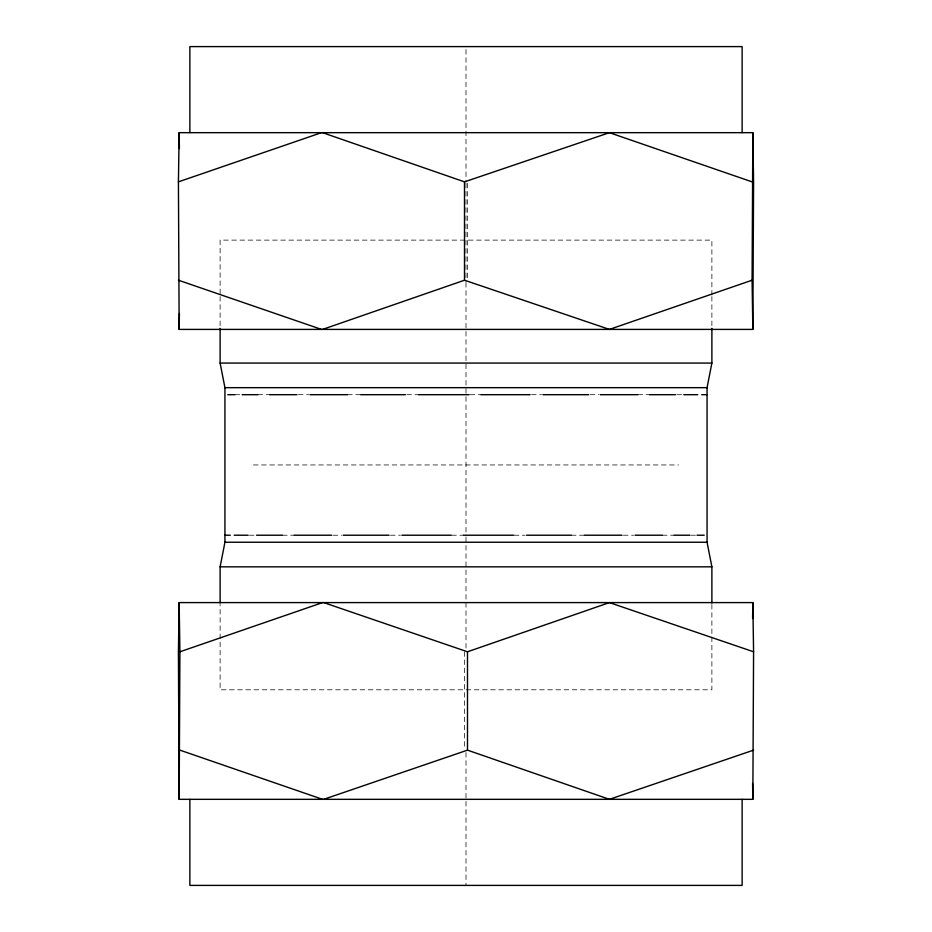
<?xml version="1.0" encoding="UTF-8"?>
<svg xmlns="http://www.w3.org/2000/svg" width="932" height="932" viewBox="0 0 932 932"><rect width="100%" height="100%" fill="white"/><g stroke="black" fill="none" stroke-linecap="round" stroke-linejoin="round"><path stroke-width="0.7" stroke-dasharray="4.66 3.5" d="M234.969 394.69L241.19 394.69M258.036 394.69L269.569 394.69M298.403 394.69L308.597 394.69M347.648 394.69L360.637 394.69M406.841 394.69L417.792 394.69M470.147 394.69L480.283 394.69M531.52 394.69L541.527 394.69M590.119 394.69L598.833 394.69M637.872 394.69L649.476 394.69M676.842 394.69L682.608 394.69M253.457 464.952L678.543 464.952M249.392 535.213L255.158 535.213M282.524 535.213L294.128 535.213M333.167 535.213L341.881 535.213M390.473 535.213L400.48 535.213M451.717 535.213L461.853 535.213M514.208 535.213L525.159 535.213M571.363 535.213L584.352 535.213M623.403 535.213L633.597 535.213M662.431 535.213L673.964 535.213M690.81 535.213L695.598 535.213M711.885 295.083L711.885 240.118L220.115 240.118L220.115 295.083M711.885 296.527L711.885 326.911M711.885 604.449L711.885 689.797L220.115 689.797L220.115 604.449M467.491 183.301L467.491 280.217M466 49.513L466 182.031M466 183.208L466 281.965M466 282.512L466 536.11M466 537.356L466 649.488M466 752.497L466 885.4M464.509 651.783L464.509 748.699M220.115 296.527L220.115 326.911"/><path stroke-width="1.4" d="M178.42 181.857L179.165 132.67L752.835 132.67L753.58 181.857L752.835 329.404L179.165 329.404L178.42 181.857L321.47 132.67M179.165 329.404L179.41 313.49M179.165 602.596L178.42 651.783L179.165 799.33L752.835 799.33L753.58 651.783L752.835 602.596L179.165 602.596L179.911 651.783L179.165 799.33M752.835 329.404L752.089 280.217L752.835 132.67M752.602 618.51L752.835 602.596M220.115 602.992L220.115 566.831L224.938 542.238L224.938 387.665L220.115 363.072L220.115 328.355M711.885 602.992L711.885 566.831L707.062 542.238L707.062 387.665L711.885 363.072L711.885 328.355M322.577 329.404L464.509 280.217L609.423 329.404L752.089 280.217M323.695 602.596L467.491 651.783L609.423 602.596L753.58 651.783M179.911 651.783L322.577 602.596M323.695 799.33L467.491 750.144L609.423 799.33L753.58 750.144M322.577 132.67L464.509 181.857L609.423 132.67L752.089 181.857M220.115 363.072L711.885 363.072M224.938 387.665L707.062 387.665M227.792 394.69L234.969 394.69M242.18 394.69L258.036 394.69M269.569 394.69L296.959 394.69M309.995 394.69L347.648 394.69M360.637 394.69L405.397 394.69M418.421 394.69L469.122 394.69M480.761 394.69L530.098 394.69M542.948 394.69L588.721 394.69M600.278 394.69L637.872 394.69M649.476 394.69L675.479 394.69M683.843 394.69L697.777 394.69M701.749 394.69L707.062 394.69M224.938 535.213L230.251 535.213M234.223 535.213L248.157 535.213M256.521 535.213L282.524 535.213M294.128 535.213L331.722 535.213M343.279 535.213L389.052 535.213M401.902 535.213L451.239 535.213M462.878 535.213L513.579 535.213M526.603 535.213L571.363 535.213M584.352 535.213L622.005 535.213M635.042 535.213L662.431 535.213M673.964 535.213L689.82 535.213M697.031 535.213L704.208 535.213M224.938 542.238L707.062 542.238M220.115 566.831L711.885 566.831M178.42 280.217L321.47 329.404M179.911 750.144L322.577 799.33M752.602 783.416L752.835 799.33M179.165 132.67L179.41 148.584M742.128 132.67L742.128 46.6L189.872 46.6L189.872 132.67M742.128 799.33L742.128 885.4L189.872 885.4L189.872 799.33M467.491 651.783L467.491 750.144M464.509 181.857L464.509 280.217"/></g></svg>
